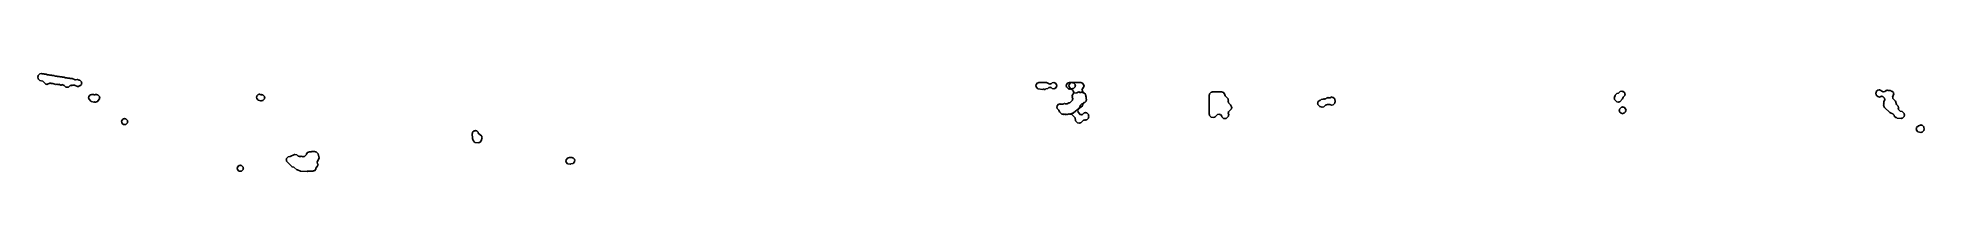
# Model space of a CAD drawing. Header units: millimetres. Extents: x 0 to 6290, y 0 to 327.
import ezdxf

# ---------------------------------------------------------------- set-up
doc = ezdxf.new("R2010")
doc.units = ezdxf.units.MM
doc.layers.add('C', color=7, linetype='Continuous')

msp = doc.modelspace()

# ---------------------------------------------------------------- linework, layer by layer
at = {"layer": 'C'}
for points in [[(93.6, 281.4), (87.9, 287.2), (80.8, 290), (79.4, 288.6), (76.5, 288.6), (70.8, 291.4), (69.4, 290), (66.5, 290), (63.7, 291.4), (60.8, 290), (50.8, 294.3), (43.6, 294.3), (42.2, 295.7), (30.8, 290), (29.4, 291.4), (26.5, 291.4), (16.5, 301.4), (6.5, 304.3), (1.4, 309.3), (0, 316.6), (1.4, 318), (1.4, 320.9), (6.5, 325.9), (12.3, 327.4), (13.7, 325.9), (20.9, 325.9), (22.3, 324.5), (29.4, 324.5), (30.9, 323.1), (38, 323.1), (39.4, 321.6), (46.6, 321.6), (48, 320.2), (55.1, 320.2), (56.6, 318.8), (63.7, 318.8), (65.1, 317.3), (72.3, 317.3), (73.7, 315.9), (80.9, 315.9), (82.3, 314.5), (89.4, 314.5), (90.9, 313.1), (98, 313.1), (99.4, 311.6), (106.6, 311.6), (108, 310.2), (115.1, 310.2), (125.1, 305.9), (132.3, 307.4), (138, 304.5), (140.9, 304.5), (145.9, 299.4), (145.9, 296.6), (147.4, 295.1), (145.9, 293.6), (145.9, 290.8), (140.9, 285.7), (138, 285.7), (136.6, 284.3), (132.2, 284.3), (122.2, 288.6), (116.6, 288.6), (113.7, 287.1), (112.3, 288.5), (110.9, 287.1), (108, 287.1), (102.3, 281.4), (93.6, 281.4)], [(93.6, 281.4), (87.9, 287.2), (80.8, 290), (79.4, 288.6), (76.5, 288.6), (70.8, 291.4), (69.4, 290), (66.5, 290), (63.7, 291.4), (60.8, 290), (50.8, 294.3), (43.6, 294.3), (42.2, 295.7), (30.8, 290), (29.4, 291.4), (26.5, 291.4), (16.5, 301.4), (6.5, 304.3), (1.4, 309.3), (0, 316.6), (1.4, 318), (1.4, 320.9), (6.5, 325.9), (12.3, 327.4), (13.7, 325.9), (20.9, 325.9), (22.3, 324.5), (29.4, 324.5), (30.9, 323.1), (38, 323.1), (39.4, 321.6), (46.6, 321.6), (48, 320.2), (55.1, 320.2), (56.6, 318.8), (63.7, 318.8), (65.1, 317.3), (72.3, 317.3), (73.7, 315.9), (80.9, 315.9), (82.3, 314.5), (89.4, 314.5), (90.9, 313.1), (98, 313.1), (99.4, 311.6), (106.6, 311.6), (108, 310.2), (115.1, 310.2), (125.1, 305.9), (132.3, 307.4), (138, 304.5), (140.9, 304.5), (145.9, 299.4), (145.9, 296.6), (147.4, 295.1), (145.9, 293.6), (145.9, 290.8), (140.9, 285.7), (138, 285.7), (136.6, 284.3), (132.2, 284.3), (122.2, 288.6), (116.6, 288.6), (113.7, 287.1), (112.3, 288.5), (110.9, 287.1), (108, 287.1), (102.3, 281.4), (93.6, 281.4)], [(93.6, 281.4), (87.9, 287.2), (80.8, 290), (79.4, 288.6), (76.5, 288.6), (70.8, 291.4), (69.4, 290), (66.5, 290), (63.7, 291.4), (60.8, 290), (50.8, 294.3), (43.6, 294.3), (42.2, 295.7), (30.8, 290), (29.4, 291.4), (26.5, 291.4), (16.5, 301.4), (6.5, 304.3), (1.4, 309.3), (0, 316.6), (1.4, 318), (1.4, 320.9), (6.5, 325.9), (12.3, 327.4), (13.7, 325.9), (20.9, 325.9), (22.3, 324.5), (29.4, 324.5), (30.9, 323.1), (38, 323.1), (39.4, 321.6), (46.6, 321.6), (48, 320.2), (55.1, 320.2), (56.6, 318.8), (63.7, 318.8), (65.1, 317.3), (72.3, 317.3), (73.7, 315.9), (80.9, 315.9), (82.3, 314.5), (89.4, 314.5), (90.9, 313.1), (98, 313.1), (99.4, 311.6), (106.6, 311.6), (108, 310.2), (115.1, 310.2), (125.1, 305.9), (132.3, 307.4), (138, 304.5), (140.9, 304.5), (145.9, 299.4), (145.9, 296.6), (147.4, 295.1), (145.9, 293.6), (145.9, 290.8), (140.9, 285.7), (138, 285.7), (136.6, 284.3), (132.2, 284.3), (122.2, 288.6), (116.6, 288.6), (113.7, 287.1), (112.3, 288.5), (110.9, 287.1), (108, 287.1), (102.3, 281.4), (93.6, 281.4)], [(177.9, 234.3), (170, 242.2), (170, 245.1), (168.5, 246.5), (170, 248), (170, 250.9), (175.1, 255.9), (177.9, 255.9), (179.4, 257.3), (186.6, 257.3), (188, 255.9), (190.8, 255.9), (192.2, 257.3), (196.6, 257.3), (198, 255.9), (200.9, 255.9), (205.9, 250.9), (205.9, 248), (207.4, 246.5), (205.9, 245.1), (205.9, 242.2), (198, 232.9), (195.1, 232.9), (193.7, 231.4), (190.8, 231.4), (189.4, 232.8), (188, 231.4), (177.9, 234.3)], [(177.9, 234.3), (170, 242.2), (170, 245.1), (168.5, 246.5), (170, 248), (170, 250.9), (175.1, 255.9), (177.9, 255.9), (179.4, 257.3), (186.6, 257.3), (188, 255.9), (190.8, 255.9), (192.2, 257.3), (196.6, 257.3), (198, 255.9), (200.9, 255.9), (205.9, 250.9), (205.9, 248), (207.4, 246.5), (205.9, 245.1), (205.9, 242.2), (198, 232.9), (195.1, 232.9), (193.7, 231.4), (190.8, 231.4), (189.4, 232.8), (188, 231.4), (177.9, 234.3)], [(177.9, 234.3), (170, 242.2), (170, 245.1), (168.5, 246.5), (170, 248), (170, 250.9), (175.1, 255.9), (177.9, 255.9), (179.4, 257.3), (186.6, 257.3), (188, 255.9), (190.8, 255.9), (192.2, 257.3), (196.6, 257.3), (198, 255.9), (200.9, 255.9), (205.9, 250.9), (205.9, 248), (207.4, 246.5), (205.9, 245.1), (205.9, 242.2), (198, 232.9), (195.1, 232.9), (193.7, 231.4), (190.8, 231.4), (189.4, 232.8), (188, 231.4), (177.9, 234.3)], [(735.1, 238.6), (730, 243.6), (730, 246.5), (728.5, 248), (730, 249.4), (730, 252.3), (735.1, 257.3), (737.9, 257.3), (739.4, 258.8), (745.1, 255.9), (746.5, 257.4), (748, 255.9), (750.9, 255.9), (755.9, 250.9), (755.9, 248), (757.4, 246.5), (755.9, 245.1), (755.9, 242.2), (750.9, 237.1), (748, 237.1), (746.5, 235.7), (745.1, 237.1), (743.7, 235.7), (735.1, 238.6)], [(735.1, 238.6), (730, 243.6), (730, 246.5), (728.5, 248), (730, 249.4), (730, 252.3), (735.1, 257.3), (737.9, 257.3), (739.4, 258.8), (745.1, 255.9), (746.5, 257.4), (748, 255.9), (750.9, 255.9), (755.9, 250.9), (755.9, 248), (757.4, 246.5), (755.9, 245.1), (755.9, 242.2), (750.9, 237.1), (748, 237.1), (746.5, 235.7), (745.1, 237.1), (743.7, 235.7), (735.1, 238.6)], [(735.1, 238.6), (730, 243.6), (730, 246.5), (728.5, 248), (730, 249.4), (730, 252.3), (735.1, 257.3), (737.9, 257.3), (739.4, 258.8), (745.1, 255.9), (746.5, 257.4), (748, 255.9), (750.9, 255.9), (755.9, 250.9), (755.9, 248), (757.4, 246.5), (755.9, 245.1), (755.9, 242.2), (750.9, 237.1), (748, 237.1), (746.5, 235.7), (745.1, 237.1), (743.7, 235.7), (735.1, 238.6)], [(3328.6, 282.2), (3328.6, 285.1), (3327.1, 286.5), (3328.6, 288), (3328.6, 290.9), (3333.6, 295.9), (3336.5, 295.9), (3337.9, 297.3), (3363.7, 297.3), (3375.1, 291.7), (3376.5, 293.1), (3379.4, 293.1), (3382.2, 295.9), (3388, 297.4), (3389.4, 295.9), (3392.3, 295.9), (3397.4, 290.9), (3397.4, 288), (3398.8, 286.5), (3397.4, 285.1), (3397.4, 282.2), (3392.3, 277.1), (3389.4, 277.1), (3388, 275.7), (3382.2, 277.2), (3379.4, 280), (3376.5, 280), (3375.1, 281.4), (3373.7, 280), (3370.9, 280), (3368, 277.2), (3360.9, 275.7), (3359.4, 274.3), (3355.1, 274.3), (3353.7, 275.7), (3350.8, 274.3), (3335.1, 275.7), (3328.6, 282.2)], [(3335.1, 275.7), (3328.6, 282.2), (3328.6, 285.1), (3327.1, 286.5), (3328.6, 288), (3328.6, 290.9), (3333.6, 295.9), (3336.5, 295.9), (3337.9, 297.3), (3363.7, 297.3), (3375.1, 291.7), (3376.5, 293.1), (3379.4, 293.1), (3382.2, 295.9), (3388, 297.4), (3389.4, 295.9), (3392.3, 295.9), (3397.4, 290.9), (3397.4, 288), (3398.8, 286.5), (3397.4, 285.1), (3397.4, 282.2), (3392.3, 277.1), (3389.4, 277.1), (3388, 275.7), (3382.2, 277.2), (3379.4, 280), (3376.5, 280), (3375.1, 281.4), (3373.7, 280), (3370.9, 280), (3368, 277.2), (3360.9, 275.7), (3359.4, 274.3), (3355.1, 274.3), (3353.7, 275.7), (3350.8, 274.3), (3335.1, 275.7)], [(3335.1, 275.7), (3328.6, 282.2), (3328.6, 285.1), (3327.1, 286.5), (3328.6, 288), (3328.6, 290.9), (3333.6, 295.9), (3336.5, 295.9), (3337.9, 297.3), (3363.7, 297.3), (3375.1, 291.7), (3376.5, 293.1), (3379.4, 293.1), (3382.2, 295.9), (3388, 297.4), (3389.4, 295.9), (3392.3, 295.9), (3397.4, 290.9), (3397.4, 288), (3398.8, 286.5), (3397.4, 285.1), (3397.4, 282.2), (3392.3, 277.1), (3389.4, 277.1), (3388, 275.7), (3382.2, 277.2), (3379.4, 280), (3376.5, 280), (3375.1, 281.4), (3373.7, 280), (3370.9, 280), (3368, 277.2), (3360.9, 275.7), (3359.4, 274.3), (3355.1, 274.3), (3353.7, 275.7), (3350.8, 274.3), (3335.1, 275.7)], [(3407.2, 199.3), (3404.3, 205), (3398.6, 210.8), (3398.6, 213.6), (3397.1, 215.1), (3398.6, 216.6), (3398.6, 219.4), (3403.6, 224.5), (3406.5, 224.5), (3408, 226), (3409.4, 224.5), (3417.9, 224.5), (3423.7, 227.4), (3426.6, 225.9), (3432.2, 225.9), (3437.9, 228.8), (3440.8, 228.8), (3450, 238), (3450, 240.9), (3451.4, 242.3), (3448.6, 248), (3450, 250.8), (3448.6, 252.2), (3454.3, 263.7), (3452.9, 269.3), (3447.9, 274.3), (3442.3, 275.7), (3440.8, 274.2), (3439.4, 275.7), (3436.5, 275.7), (3430, 282.2), (3430, 285.1), (3428.5, 286.5), (3430, 288), (3430, 290.9), (3435.1, 295.9), (3437.9, 295.9), (3439.4, 297.3), (3478, 297.3), (3479.4, 295.9), (3482.3, 295.9), (3487.3, 290.9), (3488.8, 285.1), (3481.7, 272.3), (3483.1, 270.9), (3483.1, 268), (3493.1, 258), (3494.5, 250.9), (3495.9, 249.4), (3495.9, 242.3), (3497.4, 240.8), (3495.9, 235.1), (3490.9, 230), (3488, 230), (3483.7, 225.7), (3480.9, 225.7), (3475.9, 220.8), (3475.9, 217.9), (3473, 213.6), (3452.3, 194.3), (3443.7, 192.9), (3442.3, 191.4), (3439.4, 192.8), (3433.7, 190), (3432.2, 191.4), (3429.4, 190), (3426.6, 191.4), (3425.1, 190), (3423.6, 191.4), (3415.1, 191.4), (3407.2, 199.3)], [(3415.1, 191.4), (3407.2, 199.3), (3404.3, 205), (3398.6, 210.8), (3398.6, 213.6), (3397.1, 215.1), (3398.6, 216.6), (3398.6, 219.4), (3403.6, 224.5), (3406.5, 224.5), (3408, 226), (3409.4, 224.5), (3417.9, 224.5), (3423.7, 227.4), (3426.6, 225.9), (3432.2, 225.9), (3437.9, 228.8), (3440.8, 228.8), (3450, 238), (3450, 240.9), (3451.4, 242.3), (3448.6, 248), (3450, 250.8), (3448.5, 252.2), (3450, 253.7), (3450, 256.6), (3455.1, 261.6), (3465.1, 263.1), (3470.8, 265.9), (3476.5, 263.1), (3477.9, 264.5), (3483.7, 264.5), (3485.1, 263.1), (3488, 263.1), (3493.1, 258), (3494.5, 250.9), (3495.9, 249.4), (3495.9, 242.3), (3497.4, 240.8), (3495.9, 235.1), (3490.9, 230), (3488, 230), (3483.7, 225.7), (3480.9, 225.7), (3475.9, 220.8), (3475.9, 217.9), (3473, 213.6), (3462.3, 202.9), (3460.9, 202.9), (3452.3, 194.3), (3449.4, 194.3), (3448, 192.9), (3440.8, 191.4), (3439.4, 192.8), (3433.7, 190), (3432.2, 191.4), (3429.4, 190), (3426.6, 191.4), (3425.1, 190), (3423.6, 191.4), (3415.1, 191.4)], [(3466.5, 162.9), (3460, 169.3), (3458.6, 179.3), (3447.9, 190), (3440.8, 191.4), (3439.4, 192.8), (3433.7, 190), (3432.2, 191.4), (3427.9, 190), (3426.5, 191.4), (3425.1, 190), (3423.6, 191.4), (3420.9, 191.4), (3419.4, 190), (3417.9, 191.4), (3415.1, 191.4), (3407.2, 199.3), (3404.3, 205), (3398.6, 210.8), (3398.6, 213.6), (3397.1, 215.1), (3398.6, 216.6), (3398.6, 219.4), (3403.6, 224.5), (3406.5, 224.5), (3408, 226), (3409.4, 224.5), (3417.9, 224.5), (3423.7, 227.4), (3426.6, 225.9), (3432.2, 225.9), (3437.9, 228.8), (3440.8, 228.8), (3450, 238), (3450, 240.9), (3451.4, 242.3), (3448.6, 248), (3450, 250.8), (3448.5, 252.2), (3450, 253.7), (3450, 256.6), (3455.1, 261.6), (3465.1, 263.1), (3470.8, 265.9), (3476.5, 263.1), (3477.9, 264.5), (3483.7, 264.5), (3485.1, 263.1), (3488, 263.1), (3493.1, 258), (3497.4, 239.4), (3495.9, 237.9), (3495.9, 235.1), (3484.5, 225), (3483.1, 219.3), (3468.8, 207.9), (3467.4, 202.3), (3468.8, 200.9), (3468.8, 198), (3475.2, 190.2), (3478, 190.2), (3479.4, 188.8), (3480.8, 190.2), (3483.6, 190.2), (3489.4, 195.9), (3492.2, 195.9), (3493.7, 197.4), (3495.1, 195.9), (3498, 195.9), (3503.1, 190.9), (3503.1, 188), (3504.5, 186.5), (3503.1, 185.1), (3504.5, 182.2), (3503.1, 180.8), (3503.1, 177.9), (3498, 172.9), (3495.1, 172.9), (3493.7, 171.4), (3490.8, 172.8), (3489.4, 171.4), (3486.6, 171.4), (3478, 162.9), (3475.1, 162.9), (3473.7, 161.4), (3466.5, 162.9)], [(3443.6, 277.2), (3438.6, 282.2), (3438.6, 285.1), (3437.1, 286.5), (3438.6, 288), (3438.6, 290.9), (3443.6, 295.9), (3449.4, 297.4), (3450.9, 295.9), (3453.7, 295.9), (3458.8, 290.9), (3458.8, 288), (3460.2, 286.5), (3458.8, 285.1), (3458.8, 282.2), (3453.7, 277.1), (3450.9, 277.1), (3449.4, 275.7), (3443.6, 277.2)], [(3443.6, 277.2), (3438.6, 282.2), (3438.6, 285.1), (3437.1, 286.5), (3438.6, 288), (3438.6, 290.9), (3443.6, 295.9), (3449.4, 297.4), (3450.9, 295.9), (3453.7, 295.9), (3458.8, 290.9), (3458.8, 288), (3460.2, 286.5), (3458.8, 285.1), (3458.8, 282.2), (3453.7, 277.1), (3450.9, 277.1), (3449.4, 275.7), (3443.6, 277.2)], [(3953.6, 177.1), (3948.6, 182.2), (3948.6, 185.1), (3943.6, 190), (3940.8, 190), (3939.4, 191.4), (3933.7, 190), (3925.1, 181.4), (3922.3, 181.4), (3920.9, 180), (3912.2, 181.4), (3907.2, 186.5), (3907.2, 189.3), (3905.7, 190.8), (3905.7, 255.1), (3907.2, 256.6), (3907.2, 259.4), (3912.2, 264.5), (3915.1, 264.5), (3916.5, 265.9), (3948, 265.9), (3949.4, 264.5), (3952.3, 264.5), (3957.3, 259.4), (3958.8, 252.3), (3968.8, 242.3), (3968.8, 239.4), (3970.2, 238), (3968.8, 236.5), (3968.8, 233.7), (3970.2, 232.3), (3970.2, 229.4), (3977.3, 222.3), (3981.7, 213.7), (3980.2, 212.2), (3980.2, 209.3), (3970.2, 199.3), (3970.2, 196.5), (3968.8, 195.1), (3971.7, 189.4), (3970.2, 187.9), (3970.2, 185.1), (3962.3, 177.1), (3953.6, 177.1)], [(3948.6, 182.2), (3948.6, 185.1), (3943.6, 190), (3940.8, 190), (3939.4, 191.4), (3933.7, 190), (3925.1, 181.4), (3922.3, 181.4), (3920.9, 180), (3912.2, 181.4), (3907.2, 186.5), (3907.2, 189.3), (3905.7, 190.8), (3905.7, 255.1), (3907.2, 256.6), (3907.2, 259.4), (3912.2, 264.5), (3915.1, 264.5), (3916.5, 265.9), (3948, 265.9), (3949.4, 264.5), (3952.3, 264.5), (3957.3, 259.4), (3958.8, 252.3), (3968.8, 242.3), (3968.8, 239.4), (3970.2, 238), (3968.8, 236.5), (3968.8, 233.7), (3970.2, 232.3), (3970.2, 229.4), (3977.3, 222.3), (3981.7, 213.7), (3980.2, 212.2), (3980.2, 209.3), (3970.2, 199.3), (3970.2, 196.5), (3968.8, 195.1), (3971.7, 189.4), (3970.2, 187.9), (3970.2, 185.1), (3962.3, 177.1), (3953.6, 177.1), (3948.6, 182.2)], [(3948.6, 182.2), (3948.6, 185.1), (3943.6, 190), (3940.8, 190), (3939.4, 191.4), (3933.7, 190), (3925.1, 181.4), (3922.3, 181.4), (3920.9, 180), (3912.2, 181.4), (3907.2, 186.5), (3907.2, 189.3), (3905.7, 190.8), (3905.7, 255.1), (3907.2, 256.6), (3907.2, 259.4), (3912.2, 264.5), (3915.1, 264.5), (3916.5, 265.9), (3948, 265.9), (3949.4, 264.5), (3952.3, 264.5), (3957.3, 259.4), (3958.8, 252.3), (3968.8, 242.3), (3968.8, 239.4), (3970.2, 238), (3968.8, 236.5), (3968.8, 233.7), (3970.2, 232.3), (3970.2, 229.4), (3977.3, 222.3), (3981.7, 213.7), (3980.2, 212.2), (3980.2, 209.3), (3970.2, 199.3), (3970.2, 196.5), (3968.8, 195.1), (3971.7, 189.4), (3970.2, 187.9), (3970.2, 185.1), (3962.3, 177.1), (3953.6, 177.1), (3948.6, 182.2)], [(5265.1, 232.9), (5257.2, 240.8), (5257.2, 243.6), (5255.7, 245.1), (5257.2, 246.6), (5257.2, 249.4), (5260, 252.3), (5260, 255.1), (5265.1, 260.2), (5270.8, 261.6), (5276.5, 267.3), (5282.3, 268.8), (5283.7, 267.3), (5286.6, 267.3), (5291.6, 262.3), (5291.6, 259.4), (5293.1, 258), (5291.6, 256.5), (5291.6, 253.6), (5285.9, 247.9), (5284.5, 242.2), (5275.1, 232.9), (5272.3, 232.9), (5270.9, 231.4), (5265.1, 232.9)], [(5265.1, 232.9), (5257.2, 240.8), (5257.2, 243.6), (5255.7, 245.1), (5257.2, 246.6), (5257.2, 249.4), (5260, 252.3), (5260, 255.1), (5265.1, 260.2), (5270.8, 261.6), (5276.5, 267.3), (5282.3, 268.8), (5283.7, 267.3), (5286.6, 267.3), (5291.6, 262.3), (5291.6, 259.4), (5293.1, 258), (5291.6, 256.5), (5291.6, 253.6), (5285.9, 247.9), (5284.5, 242.2), (5275.1, 232.9), (5272.3, 232.9), (5270.9, 231.4), (5265.1, 232.9)], [(5265.1, 232.9), (5257.2, 240.8), (5257.2, 243.6), (5255.7, 245.1), (5257.2, 246.6), (5257.2, 249.4), (5260, 252.3), (5260, 255.1), (5265.1, 260.2), (5270.8, 261.6), (5276.5, 267.3), (5282.3, 268.8), (5283.7, 267.3), (5286.6, 267.3), (5291.6, 262.3), (5291.6, 259.4), (5293.1, 258), (5291.6, 256.5), (5291.6, 253.6), (5285.9, 247.9), (5284.5, 242.2), (5275.1, 232.9), (5272.3, 232.9), (5270.9, 231.4), (5265.1, 232.9)], [(6199.3, 178.6), (6197.9, 180), (6195.1, 180), (6190, 185.1), (6190, 187.9), (6185.1, 192.9), (6179.4, 194.3), (6175, 197.2), (6157.2, 213.6), (6154.3, 220.8), (6155.7, 223.7), (6154.3, 225.1), (6155.7, 226.6), (6155.7, 233.7), (6158.6, 239.4), (6157.2, 245.1), (6152.2, 250), (6149.4, 250), (6147.9, 251.4), (6140.8, 248.6), (6135.1, 250), (6130, 255.1), (6128.6, 262.3), (6130, 263.7), (6130, 266.6), (6135.1, 271.6), (6140.8, 273.1), (6153.7, 265.9), (6159.3, 267.3), (6162.2, 270.2), (6165.1, 270.2), (6166.5, 271.7), (6169.4, 270.2), (6178, 270.2), (6179.4, 268.8), (6182.3, 268.8), (6187.4, 263.7), (6187.4, 260.9), (6188.8, 259.4), (6184.5, 248), (6185.9, 246.6), (6185.9, 243.7), (6194.5, 235.2), (6197.3, 223.7), (6203.1, 218), (6204.5, 212.2), (6203.1, 210.8), (6204.5, 209.4), (6204.5, 206.6), (6209.4, 201.6), (6216.6, 200.2), (6223.1, 193.7), (6223.1, 190.9), (6224.5, 189.4), (6223.1, 183.6), (6218, 178.6), (6215.1, 178.6), (6213.7, 177.1), (6199.3, 178.6)], [(6199.3, 178.6), (6197.9, 180), (6195.1, 180), (6190, 185.1), (6190, 187.9), (6185.1, 192.9), (6179.4, 194.3), (6175, 197.2), (6157.2, 213.6), (6154.3, 220.8), (6155.7, 223.7), (6154.3, 225.1), (6155.7, 226.6), (6155.7, 233.7), (6158.6, 239.4), (6157.2, 245.1), (6152.2, 250), (6149.4, 250), (6147.9, 251.4), (6140.8, 248.6), (6135.1, 250), (6130, 255.1), (6128.6, 262.3), (6130, 263.7), (6130, 266.6), (6135.1, 271.6), (6140.8, 273.1), (6153.7, 265.9), (6159.3, 267.3), (6162.2, 270.2), (6165.1, 270.2), (6166.5, 271.7), (6169.4, 270.2), (6178, 270.2), (6179.4, 268.8), (6182.3, 268.8), (6187.4, 263.7), (6187.4, 260.9), (6188.8, 259.4), (6184.5, 248), (6185.9, 246.6), (6185.9, 243.7), (6194.5, 235.2), (6197.3, 223.7), (6203.1, 218), (6204.5, 212.2), (6203.1, 210.8), (6204.5, 209.4), (6204.5, 206.6), (6209.4, 201.6), (6216.6, 200.2), (6223.1, 193.7), (6223.1, 190.9), (6224.5, 189.4), (6223.1, 183.6), (6218, 178.6), (6215.1, 178.6), (6213.7, 177.1), (6199.3, 178.6)], [(6199.3, 178.6), (6197.9, 180), (6195.1, 180), (6190, 185.1), (6190, 187.9), (6185.1, 192.9), (6179.4, 194.3), (6175, 197.2), (6157.2, 213.6), (6154.3, 220.8), (6155.7, 223.7), (6154.3, 225.1), (6155.7, 226.6), (6155.7, 233.7), (6158.6, 239.4), (6157.2, 245.1), (6152.2, 250), (6149.4, 250), (6147.9, 251.4), (6140.8, 248.6), (6135.1, 250), (6130, 255.1), (6128.6, 262.3), (6130, 263.7), (6130, 266.6), (6135.1, 271.6), (6140.8, 273.1), (6153.7, 265.9), (6159.3, 267.3), (6162.2, 270.2), (6165.1, 270.2), (6166.5, 271.7), (6169.4, 270.2), (6178, 270.2), (6179.4, 268.8), (6182.3, 268.8), (6187.4, 263.7), (6187.4, 260.9), (6188.8, 259.4), (6184.5, 248), (6185.9, 246.6), (6185.9, 243.7), (6194.5, 235.2), (6197.3, 223.7), (6203.1, 218), (6204.5, 212.2), (6203.1, 210.8), (6204.5, 209.4), (6204.5, 206.6), (6209.4, 201.6), (6216.6, 200.2), (6223.1, 193.7), (6223.1, 190.9), (6224.5, 189.4), (6223.1, 183.6), (6218, 178.6), (6215.1, 178.6), (6213.7, 177.1), (6199.3, 178.6)], [(4283, 215), (4275.1, 217.2), (4268.6, 223.6), (4268.6, 226.5), (4267.1, 228), (4268.6, 229.4), (4268.6, 232.3), (4273.6, 237.3), (4276.5, 237.3), (4279.3, 240.2), (4286.5, 241.6), (4287.9, 243.1), (4290.8, 241.7), (4292.2, 243.1), (4295.1, 243.1), (4297.9, 245.9), (4300.8, 245.9), (4302.3, 247.4), (4303.7, 245.9), (4309.4, 245.9), (4315.1, 248.8), (4316.6, 247.3), (4319.4, 247.3), (4324.5, 242.3), (4325.9, 232.2), (4324.5, 230.8), (4324.5, 227.9), (4319.4, 222.9), (4313.7, 221.4), (4307.9, 224.3), (4300.8, 224.3), (4293.7, 221.4), (4288, 215.7), (4283, 215)], [(4275.1, 217.2), (4268.6, 223.6), (4268.6, 226.5), (4267.1, 228), (4268.6, 229.4), (4268.6, 232.3), (4273.6, 237.3), (4276.5, 237.3), (4279.3, 240.2), (4286.5, 241.6), (4287.9, 243.1), (4290.8, 241.7), (4292.2, 243.1), (4295.1, 243.1), (4297.9, 245.9), (4300.8, 245.9), (4302.3, 247.4), (4303.7, 245.9), (4309.4, 245.9), (4315.1, 248.8), (4316.6, 247.3), (4319.4, 247.3), (4324.5, 242.3), (4325.9, 232.2), (4324.5, 230.8), (4324.5, 227.9), (4319.4, 222.9), (4313.7, 221.4), (4307.9, 224.3), (4300.8, 224.3), (4293.7, 221.4), (4288, 215.7), (4283, 215), (4275.1, 217.2)], [(4275.1, 217.2), (4268.6, 223.6), (4268.6, 226.5), (4267.1, 228), (4268.6, 229.4), (4268.6, 232.3), (4273.6, 237.3), (4276.5, 237.3), (4279.3, 240.2), (4286.5, 241.6), (4287.9, 243.1), (4290.8, 241.7), (4292.2, 243.1), (4295.1, 243.1), (4297.9, 245.9), (4300.8, 245.9), (4302.3, 247.4), (4303.7, 245.9), (4309.4, 245.9), (4315.1, 248.8), (4316.6, 247.3), (4319.4, 247.3), (4324.5, 242.3), (4325.9, 232.2), (4324.5, 230.8), (4324.5, 227.9), (4319.4, 222.9), (4313.7, 221.4), (4307.9, 224.3), (4300.8, 224.3), (4293.7, 221.4), (4288, 215.7), (4283, 215), (4275.1, 217.2)], [(5279.3, 194.3), (5274.3, 199.3), (5274.3, 202.2), (5272.8, 203.7), (5274.3, 205.1), (5274.3, 208), (5280.8, 214.5), (5283.6, 214.5), (5285.1, 216), (5286.6, 214.5), (5289.4, 214.5), (5294.5, 209.4), (5295.9, 203.6), (5294.5, 202.2), (5294.5, 199.3), (5289.4, 194.3), (5286.6, 194.3), (5285.1, 192.8), (5279.3, 194.3)], [(5279.3, 194.3), (5274.3, 199.3), (5274.3, 202.2), (5272.8, 203.7), (5274.3, 205.1), (5274.3, 208), (5280.8, 214.5), (5283.6, 214.5), (5285.1, 216), (5286.6, 214.5), (5289.4, 214.5), (5294.5, 209.4), (5295.9, 203.6), (5294.5, 202.2), (5294.5, 199.3), (5289.4, 194.3), (5286.6, 194.3), (5285.1, 192.8), (5279.3, 194.3)], [(5279.3, 194.3), (5274.3, 199.3), (5274.3, 202.2), (5272.8, 203.7), (5274.3, 205.1), (5274.3, 208), (5280.8, 214.5), (5283.6, 214.5), (5285.1, 216), (5286.6, 214.5), (5289.4, 214.5), (5294.5, 209.4), (5295.9, 203.6), (5294.5, 202.2), (5294.5, 199.3), (5289.4, 194.3), (5286.6, 194.3), (5285.1, 192.8), (5279.3, 194.3)], [(285.1, 157.1), (280, 162.2), (280, 165.1), (278.5, 166.5), (280, 168), (280, 170.9), (285.1, 175.9), (287.9, 175.9), (289.4, 177.4), (290.9, 175.9), (293.7, 175.9), (298.8, 170.9), (298.8, 168), (300.2, 166.5), (298.8, 165.1), (298.8, 162.2), (293.7, 157.1), (285.1, 157.1)], [(285.1, 157.1), (280, 162.2), (280, 165.1), (278.5, 166.5), (280, 168), (280, 170.9), (285.1, 175.9), (287.9, 175.9), (289.4, 177.4), (290.9, 175.9), (293.7, 175.9), (298.8, 170.9), (298.8, 168), (300.2, 166.5), (298.8, 165.1), (298.8, 162.2), (293.7, 157.1), (285.1, 157.1)], [(285.1, 157.1), (280, 162.2), (280, 165.1), (278.5, 166.5), (280, 168), (280, 170.9), (285.1, 175.9), (287.9, 175.9), (289.4, 177.4), (290.9, 175.9), (293.7, 175.9), (298.8, 170.9), (298.8, 168), (300.2, 166.5), (298.8, 165.1), (298.8, 162.2), (293.7, 157.1), (285.1, 157.1)], [(1457.9, 97.2), (1451.4, 103.6), (1451.4, 106.5), (1450, 107.9), (1450, 117.9), (1448.6, 119.3), (1448.6, 126.6), (1450, 128), (1450, 130.9), (1455.1, 135.9), (1457.9, 135.9), (1459.4, 137.4), (1460.9, 135.9), (1463.7, 135.9), (1468.8, 130.9), (1468.8, 128), (1480.2, 118), (1480.2, 115.1), (1481.6, 113.7), (1478.8, 102.2), (1473.7, 97.1), (1470.9, 97.1), (1469.4, 95.7), (1457.9, 97.2)], [(1457.9, 97.2), (1451.4, 103.6), (1451.4, 106.5), (1450, 107.9), (1450, 117.9), (1448.6, 119.3), (1448.6, 126.6), (1450, 128), (1450, 130.9), (1455.1, 135.9), (1457.9, 135.9), (1459.4, 137.4), (1460.9, 135.9), (1463.7, 135.9), (1468.8, 130.9), (1468.8, 128), (1480.2, 118), (1480.2, 115.1), (1481.6, 113.7), (1478.8, 102.2), (1473.7, 97.1), (1470.9, 97.1), (1469.4, 95.7), (1457.9, 97.2)], [(1457.9, 97.2), (1451.4, 103.6), (1451.4, 106.5), (1450, 107.9), (1450, 117.9), (1448.6, 119.3), (1448.6, 126.6), (1450, 128), (1450, 130.9), (1455.1, 135.9), (1457.9, 135.9), (1459.4, 137.4), (1460.9, 135.9), (1463.7, 135.9), (1468.8, 130.9), (1468.8, 128), (1480.2, 118), (1480.2, 115.1), (1481.6, 113.7), (1478.8, 102.2), (1473.7, 97.1), (1470.9, 97.1), (1469.4, 95.7), (1457.9, 97.2)], [(6269.3, 132.9), (6264.3, 137.9), (6264.3, 140.8), (6262.8, 142.2), (6264.3, 143.7), (6264.3, 146.6), (6270.8, 153.1), (6277.9, 154.5), (6279.4, 156), (6280.9, 154.5), (6283.7, 154.5), (6288.8, 149.4), (6290.2, 140.8), (6288.8, 139.3), (6288.8, 136.5), (6283.7, 131.4), (6280.9, 131.4), (6279.4, 130), (6269.3, 132.9)], [(876.5, 1.4), (866.5, 5.7), (863.6, 5.7), (853.6, 14.3), (847.9, 15.7), (830, 35.1), (830, 37.9), (828.5, 39.4), (830, 40.9), (830, 43.7), (835.1, 48.8), (842.2, 50.2), (856.5, 57.4), (863.7, 55.9), (868, 51.6), (870.9, 51.6), (872.3, 50.2), (876.5, 50.2), (877.9, 51.6), (885.1, 48.8), (886.5, 50.2), (889.4, 50.2), (895.7, 56.6), (895.7, 59.4), (900.8, 64.5), (903.6, 64.5), (905.1, 65.9), (912.2, 65.9), (913.6, 67.3), (923.7, 67.3), (925.1, 65.9), (928, 65.9), (934.5, 59.4), (938.8, 45.1), (931.6, 32.2), (933.1, 25.2), (934.5, 23.7), (931.6, 16.5), (927.4, 10.8), (927.4, 7.9), (922.3, 2.9), (919.4, 2.9), (918, 1.4), (899.4, 1.4), (898, 0), (876.5, 1.4)], [(876.5, 1.4), (866.5, 5.7), (863.6, 5.7), (853.6, 14.3), (847.9, 15.7), (830, 35.1), (830, 37.9), (828.5, 39.4), (830, 40.9), (830, 43.7), (835.1, 48.8), (842.2, 50.2), (856.5, 57.4), (863.7, 55.9), (868, 51.6), (870.9, 51.6), (872.3, 50.2), (876.5, 50.2), (877.9, 51.6), (885.1, 48.8), (886.5, 50.2), (889.4, 50.2), (895.7, 56.6), (895.7, 59.4), (900.8, 64.5), (903.6, 64.5), (905.1, 65.9), (912.2, 65.9), (913.6, 67.3), (923.7, 67.3), (925.1, 65.9), (928, 65.9), (934.5, 59.4), (938.8, 45.1), (931.6, 32.2), (933.1, 25.2), (934.5, 23.7), (931.6, 16.5), (927.4, 10.8), (927.4, 7.9), (922.3, 2.9), (919.4, 2.9), (918, 1.4), (899.4, 1.4), (898, 0), (876.5, 1.4)], [(876.5, 1.4), (866.5, 5.7), (863.6, 5.7), (853.6, 14.3), (847.9, 15.7), (830, 35.1), (830, 37.9), (828.5, 39.4), (830, 40.9), (830, 43.7), (835.1, 48.8), (842.2, 50.2), (856.5, 57.4), (863.7, 55.9), (868, 51.6), (870.9, 51.6), (872.3, 50.2), (876.5, 50.2), (877.9, 51.6), (885.1, 48.8), (886.5, 50.2), (889.4, 50.2), (895.7, 56.6), (895.7, 59.4), (900.8, 64.5), (903.6, 64.5), (905.1, 65.9), (912.2, 65.9), (913.6, 67.3), (923.7, 67.3), (925.1, 65.9), (928, 65.9), (934.5, 59.4), (938.8, 45.1), (931.6, 32.2), (933.1, 25.2), (934.5, 23.7), (931.6, 16.5), (927.4, 10.8), (927.4, 7.9), (922.3, 2.9), (919.4, 2.9), (918, 1.4), (900.9, 1.4), (899.4, 0), (876.5, 1.4)], [(670.8, 1.4), (665.7, 6.5), (665.7, 9.3), (664.3, 10.8), (665.7, 12.3), (665.7, 15.1), (670.8, 20.2), (673.6, 20.2), (675.1, 21.7), (676.6, 20.2), (679.4, 20.2), (684.5, 15.1), (684.5, 12.3), (686, 10.8), (684.5, 9.3), (684.5, 6.5), (679.4, 1.4), (670.8, 1.4)], [(670.8, 1.4), (665.7, 6.5), (665.7, 9.3), (664.3, 10.8), (665.7, 12.3), (665.7, 15.1), (670.8, 20.2), (673.6, 20.2), (675.1, 21.7), (676.6, 20.2), (679.4, 20.2), (684.5, 15.1), (684.5, 12.3), (686, 10.8), (684.5, 9.3), (684.5, 6.5), (679.4, 1.4), (670.8, 1.4)], [(670.8, 1.4), (665.7, 6.5), (665.7, 9.3), (664.3, 10.8), (665.7, 12.3), (665.7, 15.1), (670.8, 20.2), (673.6, 20.2), (675.1, 21.7), (676.6, 20.2), (679.4, 20.2), (684.5, 15.1), (684.5, 12.3), (686, 10.8), (684.5, 9.3), (684.5, 6.5), (679.4, 1.4), (670.8, 1.4)], [(1766.5, 25.7), (1761.4, 30.8), (1761.4, 33.6), (1760, 35.1), (1761.4, 36.6), (1761.4, 39.4), (1767.9, 45.9), (1770.8, 45.9), (1772.2, 47.3), (1780.9, 47.3), (1782.3, 45.9), (1785.1, 45.9), (1790.2, 40.9), (1790.2, 38), (1791.7, 36.5), (1790.2, 35.1), (1790.2, 32.2), (1785.2, 27.2), (1778, 25.7), (1776.6, 24.3), (1766.5, 25.7)], [(1761.4, 30.8), (1761.4, 33.6), (1760, 35.1), (1761.4, 36.6), (1761.4, 39.4), (1767.9, 45.9), (1770.8, 45.9), (1772.2, 47.3), (1780.9, 47.3), (1782.3, 45.9), (1785.1, 45.9), (1790.2, 40.9), (1790.2, 38), (1791.7, 36.5), (1790.2, 35.1), (1790.2, 32.2), (1785.2, 27.2), (1778, 25.7), (1776.6, 24.3), (1766.5, 25.7), (1761.4, 30.8)], [(1760, 35.1), (1761.4, 36.6), (1761.4, 39.4), (1767.9, 45.9), (1770.8, 45.9), (1772.2, 47.3), (1780.9, 47.3), (1782.3, 45.9), (1785.1, 45.9), (1790.2, 40.9), (1790.2, 38), (1791.7, 36.5), (1790.2, 35.1), (1790.2, 32.2), (1785.2, 27.2), (1778, 25.7), (1776.6, 24.3), (1766.5, 25.7), (1761.4, 30.8), (1761.4, 33.6), (1760, 35.1)]]:
    msp.add_lwpolyline(points, close=True, dxfattribs=at)

doc.saveas('drawing.dxf')
